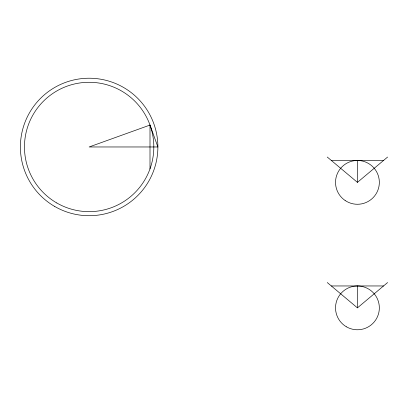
<?xml version="1.0" encoding="UTF-8"?>
<svg xmlns="http://www.w3.org/2000/svg" width="408" height="408" viewBox="0 0 408 408"><rect width="100%" height="100%" fill="white"/><g stroke="black" fill="none" stroke-linecap="round" stroke-linejoin="round"><path stroke-width="0.61" d="M327.267 157.054L357.434 182.371L387.6 157.054M327.267 282.555L357.434 307.867L387.6 282.555M150.001 125.062L89.143 146.967L157.886 146.967L150.001 125.062L150.001 168.876M331.327 160.461L383.54 160.461M331.327 285.957L383.54 285.957M357.434 160.461L357.434 182.371M357.434 285.957L357.434 307.867M56.804 202.98A64.678 64.678 0 0 0 153.821 146.967A64.678 64.678 0 0 0 56.804 90.953A64.678 64.678 0 0 0 56.804 202.98M54.769 206.499A68.743 68.743 0 0 0 157.886 146.967A68.743 68.743 0 0 0 54.769 87.434A68.743 68.743 0 0 0 54.769 206.499M345.153 200.512A21.91 21.91 0 0 0 379.287 183.931A21.91 21.91 0 0 0 347.861 162.665A21.91 21.91 0 0 0 345.153 200.512M346.479 326.839A21.91 21.91 0 0 0 379.343 307.867A21.91 21.91 0 0 0 346.479 288.895A21.91 21.91 0 0 0 346.479 326.839"/></g></svg>
